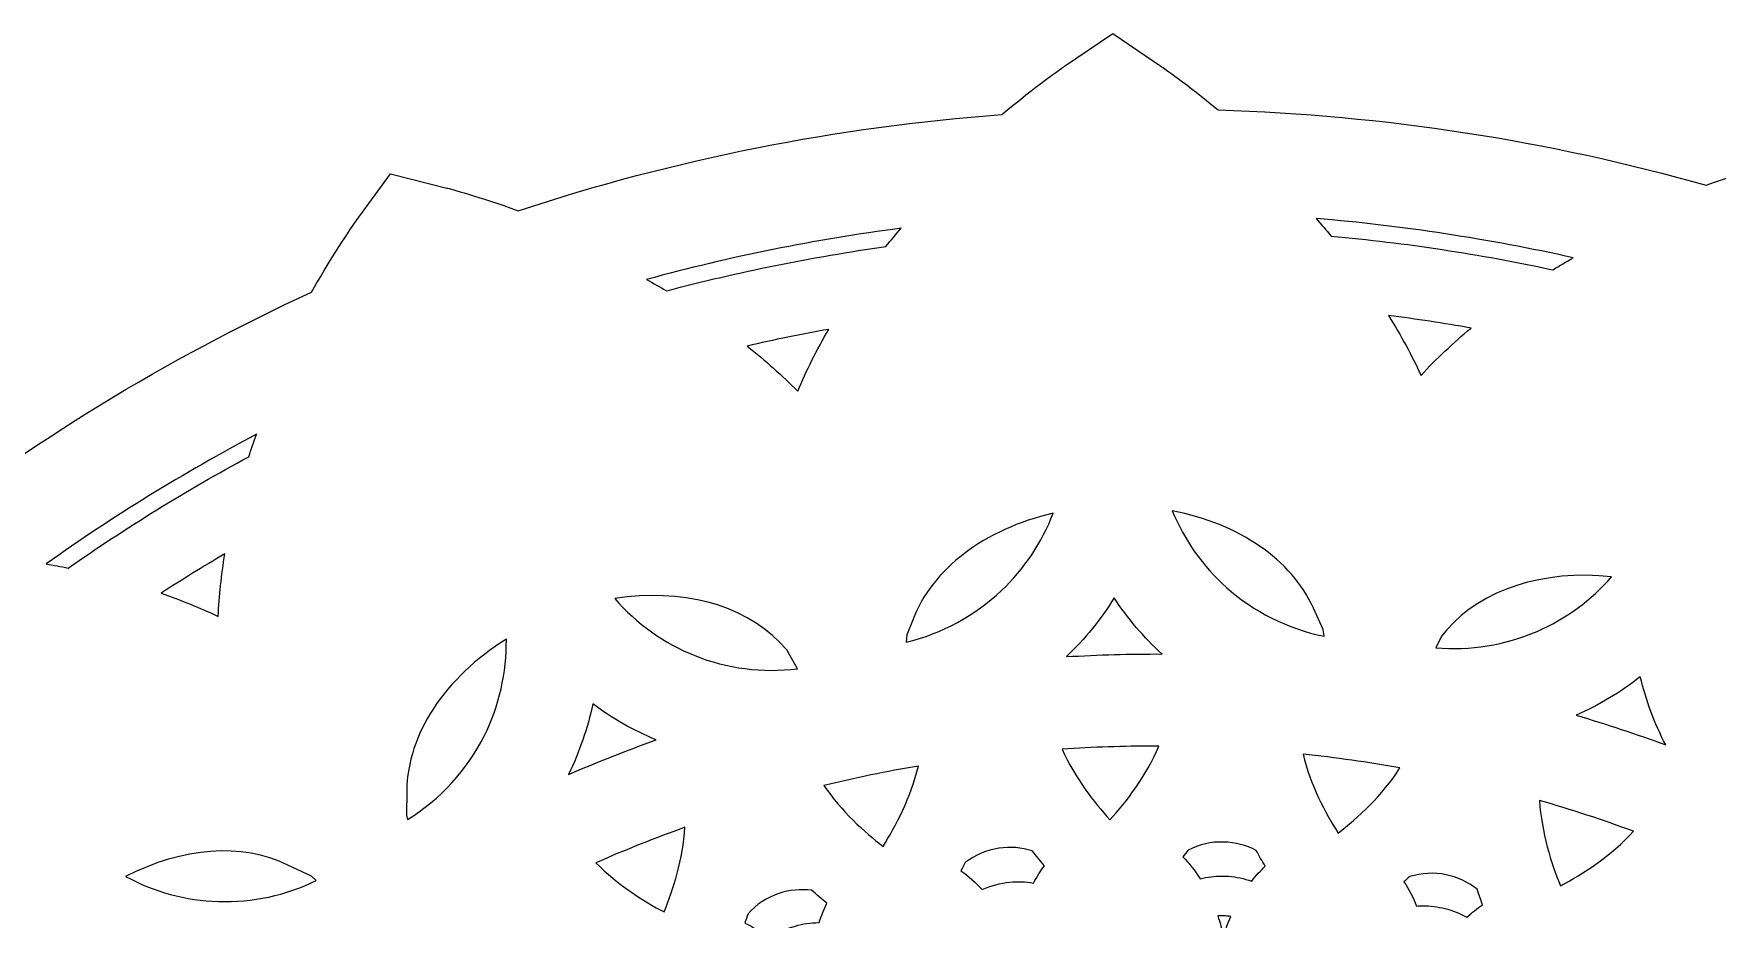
# Model space of a CAD drawing. Header units: millimetres. Extents: x 37 to 1687, y -819 to -120.
# Drawn here: x 906.6 to 1033.9, y -569.6 to -502.6 of the extents above; entities that cross this region are included whole.
import ezdxf

# ---------------------------------------------------------------- set-up
doc = ezdxf.new("R2010")
doc.units = ezdxf.units.MM
doc.header["$MEASUREMENT"] = 0
doc.layers.add('Layer 1', color=7, linetype='Continuous')

msp = doc.modelspace()

# ---------------------------------------------------------------- linework, layer by layer
at = {"layer": 'Layer 1', "lineweight": 0}
for points, knots in [([(1147.78, -681.49), (1147.62, -681.14), (1146.16, -677.98), (1143.47, -673.84), (1143.82, -669.6), (1144, -665.3), (1144, -661.04), (1144, -654.55), (1143.59, -648.01), (1142.78, -641.61), (1145.2, -637.79), (1146.55, -634.88), (1146.7, -634.56), (1146.7, -634.56), (1148.55, -630.5), (1148.55, -630.5), (1148.55, -630.5), (1145.41, -627.32), (1145.41, -627.32), (1145.15, -627.05), (1142.72, -624.62), (1138.9, -621.72), (1137.08, -614.89), (1134.76, -608.11), (1131.99, -601.58), (1130.51, -598.07), (1128.83, -594.5), (1127.02, -590.99), (1127.88, -586.87), (1128.13, -583.91), (1128.15, -583.58), (1128.15, -583.58), (1128.49, -579.15), (1128.49, -579.15), (1128.49, -579.15), (1124.47, -577.23), (1124.47, -577.23), (1124.35, -577.18), (1121.46, -575.81), (1117.07, -574.39), (1111.82, -566.79), (1105.83, -559.6), (1099.26, -553.03), (1097.71, -551.48), (1096.09, -549.93), (1094.45, -548.42), (1093.83, -544.55), (1093.11, -542.04), (1093.08, -541.93), (1093.08, -541.93), (1091.87, -537.69), (1091.87, -537.69), (1091.87, -537.69), (1087.46, -537.25), (1087.46, -537.25), (1087.09, -537.21), (1085.08, -537.04), (1082.12, -537.04), (1081.59, -537.04), (1081.04, -537.04), (1080.49, -537.05), (1071.24, -530.38), (1061.22, -524.74), (1050.71, -520.3), (1050.11, -520.04), (1049.47, -519.78), (1048.79, -519.5), (1047.09, -516.55), (1045.77, -514.74), (1045.72, -514.67), (1045.72, -514.67), (1043.13, -511.11), (1043.13, -511.11), (1043.13, -511.11), (1038.86, -512.19), (1038.86, -512.19), (1038.77, -512.21), (1036.44, -512.8), (1033.02, -514.07), (1021.07, -510.68), (1008.65, -508.76), (996.11, -508.37), (993.7, -506.37), (991.98, -505.2), (991.79, -505.07), (991.79, -505.07), (988.15, -502.61), (988.15, -502.61), (988.15, -502.61), (984.51, -505.07), (984.51, -505.07), (984.3, -505.21), (982.38, -506.52), (979.77, -508.72), (967.3, -509.64), (955, -512.09), (943.2, -516), (940.16, -514.89), (938.04, -514.34), (937.81, -514.28), (937.81, -514.28), (933.54, -513.21), (933.54, -513.21), (933.54, -513.21), (930.95, -516.77), (930.95, -516.77), (930.79, -516.99), (929.35, -519), (927.56, -522.16), (916.62, -527.18), (906.27, -533.52), (896.8, -540.99), (896.37, -540.98), (895.99, -540.98), (895.63, -540.98), (892.49, -540.98), (890.37, -541.18), (890.28, -541.19), (890.28, -541.19), (885.88, -541.63), (885.88, -541.63), (885.88, -541.63), (884.67, -545.87), (884.67, -545.87), (884.63, -545.99), (883.83, -548.83), (883.19, -553.08), (875.08, -561.2), (867.9, -570.21), (861.83, -579.86), (857.69, -581.23), (855.04, -582.49), (854.93, -582.54), (854.93, -582.54), (850.91, -584.46), (850.91, -584.46), (850.91, -584.46), (851.25, -588.88), (851.25, -588.88), (851.26, -589.03), (851.52, -592.38), (852.54, -597.02), (851.78, -598.65), (851.12, -600.14), (850.51, -601.58), (846.88, -610.15), (844.04, -619.08), (842.05, -628.13), (838.49, -630.88), (836.25, -633.11), (836.01, -633.36), (836.01, -633.36), (832.87, -636.54), (832.87, -636.54), (832.87, -636.54), (834.72, -640.6), (834.72, -640.6), (834.88, -640.95), (836.36, -644.12), (839.03, -648.25), (838.68, -652.48), (838.5, -656.79), (838.5, -661.04), (838.5, -667.54), (838.91, -674.08), (839.72, -680.48), (837.29, -684.31), (835.95, -687.2), (835.8, -687.53), (835.8, -687.53), (833.95, -691.58), (833.95, -691.58), (833.95, -691.58), (837.08, -694.76), (837.08, -694.76), (837.35, -695.03), (839.76, -697.44), (843.6, -700.36), (845.42, -707.2), (847.74, -713.97), (850.51, -720.5), (851.99, -724.02), (853.67, -727.58), (855.48, -731.1), (854.59, -735.4), (854.36, -738.38), (854.35, -738.51), (854.35, -738.51), (854.01, -742.94), (854.01, -742.94), (854.01, -742.94), (858.03, -744.85), (858.03, -744.85), (858.15, -744.91), (861.02, -746.27), (865.43, -747.69), (870.68, -755.3), (876.67, -762.48), (883.24, -769.05), (884.78, -770.6), (886.4, -772.15), (888.05, -773.66), (888.65, -777.4), (889.34, -779.88), (889.42, -780.15), (889.42, -780.15), (890.63, -784.4), (890.63, -784.4), (890.63, -784.4), (895.03, -784.83), (895.03, -784.83), (895.25, -784.86), (897.29, -785.05), (900.38, -785.05), (900.91, -785.05), (901.46, -785.04), (902.01, -785.03), (911.26, -791.7), (921.28, -797.34), (931.79, -801.79), (932.38, -802.04), (933.02, -802.3), (933.71, -802.58), (935.35, -805.42), (936.64, -807.22), (936.78, -807.42), (936.78, -807.42), (939.37, -810.98), (939.37, -810.98), (939.37, -810.98), (943.64, -809.9), (943.64, -809.9), (943.74, -809.87), (946.08, -809.28), (949.48, -808.02), (961.43, -811.41), (973.85, -813.33), (986.39, -813.72), (988.79, -815.72), (990.52, -816.89), (990.71, -817.02), (990.71, -817.02), (994.35, -819.47), (994.35, -819.47), (994.35, -819.47), (997.99, -817.02), (997.99, -817.02), (998.21, -816.87), (1000.13, -815.56), (1002.74, -813.37), (1015.2, -812.45), (1027.5, -810), (1039.3, -806.08), (1042.44, -807.23), (1044.6, -807.78), (1044.69, -807.8), (1044.69, -807.8), (1048.96, -808.88), (1048.96, -808.88), (1048.96, -808.88), (1051.55, -805.32), (1051.55, -805.32), (1051.61, -805.23), (1053.11, -803.17), (1054.94, -799.92), (1065.89, -794.9), (1076.23, -788.57), (1085.71, -781.1), (1086.12, -781.1), (1086.51, -781.11), (1086.87, -781.11), (1090.03, -781.11), (1092.13, -780.9), (1092.22, -780.89), (1092.22, -780.89), (1096.62, -780.46), (1096.62, -780.46), (1096.62, -780.46), (1097.83, -776.21), (1097.83, -776.21), (1097.87, -776.09), (1098.67, -773.25), (1099.31, -769.01), (1107.42, -760.89), (1114.6, -751.88), (1120.67, -742.22), (1124.66, -740.9), (1127.28, -739.68), (1127.57, -739.54), (1127.57, -739.54), (1131.59, -737.63), (1131.59, -737.63), (1131.59, -737.63), (1131.26, -733.2), (1131.26, -733.2), (1131.24, -733.06), (1130.97, -729.66), (1129.96, -725.07), (1130.72, -723.44), (1131.38, -721.94), (1131.99, -720.5), (1135.62, -711.93), (1138.46, -703), (1140.45, -693.96), (1144.03, -691.2), (1146.25, -688.97), (1146.49, -688.72), (1146.49, -688.72), (1149.63, -685.55), (1149.63, -685.55), (1149.63, -685.55), (1147.78, -681.49), (1147.78, -681.49)], [0, 0, 0, 0, 1, 1, 1, 2, 2, 2, 3, 3, 3, 4, 4, 4, 5, 5, 5, 6, 6, 6, 7, 7, 7, 8, 8, 8, 9, 9, 9, 10, 10, 10, 11, 11, 11, 12, 12, 12, 13, 13, 13, 14, 14, 14, 15, 15, 15, 16, 16, 16, 17, 17, 17, 18, 18, 18, 19, 19, 19, 20, 20, 20, 21, 21, 21, 22, 22, 22, 23, 23, 23, 24, 24, 24, 25, 25, 25, 26, 26, 26, 27, 27, 27, 28, 28, 28, 29, 29, 29, 30, 30, 30, 31, 31, 31, 32, 32, 32, 33, 33, 33, 34, 34, 34, 35, 35, 35, 36, 36, 36, 37, 37, 37, 38, 38, 38, 39, 39, 39, 40, 40, 40, 41, 41, 41, 42, 42, 42, 43, 43, 43, 44, 44, 44, 45, 45, 45, 46, 46, 46, 47, 47, 47, 48, 48, 48, 49, 49, 49, 50, 50, 50, 51, 51, 51, 52, 52, 52, 53, 53, 53, 54, 54, 54, 55, 55, 55, 56, 56, 56, 57, 57, 57, 58, 58, 58, 59, 59, 59, 60, 60, 60, 61, 61, 61, 62, 62, 62, 63, 63, 63, 64, 64, 64, 65, 65, 65, 66, 66, 66, 67, 67, 67, 68, 68, 68, 69, 69, 69, 70, 70, 70, 71, 71, 71, 72, 72, 72, 73, 73, 73, 74, 74, 74, 75, 75, 75, 76, 76, 76, 77, 77, 77, 78, 78, 78, 79, 79, 79, 80, 80, 80, 81, 81, 81, 82, 82, 82, 83, 83, 83, 84, 84, 84, 85, 85, 85, 86, 86, 86, 87, 87, 87, 88, 88, 88, 89, 89, 89, 90, 90, 90, 91, 91, 91, 92, 92, 92, 93, 93, 93, 94, 94, 94, 95, 95, 95, 96, 96, 96, 97, 97, 97, 98, 98, 98, 99, 99, 99, 100, 100, 100, 101, 101, 101, 102, 102, 102, 103, 103, 103, 104, 104, 104, 104]), ([(1022.96, -519.55), (1022.44, -519.84), (1021.92, -520.15), (1021.42, -520.46), (1015.92, -519.28), (1010.28, -518.42), (1004.65, -517.91), (1004.29, -517.46), (1003.91, -517.02), (1003.52, -516.58), (1010.06, -517.13), (1016.59, -518.13), (1022.96, -519.55)], [0, 0, 0, 0, 1, 1, 1, 2, 2, 2, 3, 3, 3, 4, 4, 4, 4]), ([(972.14, -517.32), (971.75, -517.78), (971.37, -518.24), (971, -518.7), (965.42, -519.49), (959.84, -520.61), (954.41, -522.05), (953.91, -521.76), (953.41, -521.47), (952.9, -521.19), (959.19, -519.47), (965.65, -518.17), (972.14, -517.32)], [0, 0, 0, 0, 1, 1, 1, 2, 2, 2, 3, 3, 3, 4, 4, 4, 4]), ([(1011.45, -528.44), (1010.76, -526.94), (1009.94, -525.43), (1009, -523.92), (1011.08, -524.18), (1013.17, -524.5), (1015.23, -524.86), (1013.86, -526.01), (1012.59, -527.21), (1011.45, -528.44)], [0, 0, 0, 0, 1, 1, 1, 2, 2, 2, 3, 3, 3, 3]), ([(964.33, -529.63), (963.17, -528.46), (961.88, -527.31), (960.5, -526.22), (962.54, -525.75), (964.61, -525.33), (966.67, -524.96), (965.77, -526.52), (964.98, -528.08), (964.33, -529.63)], [0, 0, 0, 0, 1, 1, 1, 2, 2, 2, 3, 3, 3, 3]), ([(923.41, -532.89), (923.2, -533.46), (923.01, -534.03), (922.83, -534.59), (918.14, -537.12), (913.55, -539.95), (909.18, -543), (908.62, -542.89), (908.06, -542.79), (907.5, -542.69), (912.58, -539.09), (917.92, -535.8), (923.41, -532.89)], [0, 0, 0, 0, 1, 1, 1, 2, 2, 2, 3, 3, 3, 4, 4, 4, 4]), ([(972.59, -548.04), (972.59, -548.04), (973, -546.98), (973, -546.98), (974.49, -543.06), (978.43, -540.07), (983.64, -538.86), (982.8, -541.06), (981.47, -543.07), (979.73, -544.71), (977.75, -546.59), (975.22, -547.96), (972.54, -548.6), (972.54, -548.6), (972.59, -548.04), (972.59, -548.04)], [0, 0, 0, 0, 1, 1, 1, 2, 2, 2, 3, 3, 3, 4, 4, 4, 5, 5, 5, 5]), ([(1003.31, -546.03), (1003.31, -546.03), (1004.05, -547.65), (1004.05, -547.65), (1004.05, -547.65), (1004.12, -548.16), (1004.12, -548.16), (1001.4, -547.6), (998.8, -546.31), (996.74, -544.47), (994.95, -542.87), (993.55, -540.88), (992.65, -538.68), (997.7, -539.65), (1001.65, -542.36), (1003.31, -546.03)], [0, 0, 0, 0, 1, 1, 1, 2, 2, 2, 3, 3, 3, 4, 4, 4, 5, 5, 5, 5]), ([(916.2, -544.9), (917.77, -543.89), (919.38, -542.89), (921.02, -541.93), (920.76, -543.54), (920.59, -545.12), (920.52, -546.66), (919.16, -546.02), (917.71, -545.43), (916.2, -544.9)], [0, 0, 0, 0, 1, 1, 1, 2, 2, 2, 3, 3, 3, 3]), ([(1025.86, -543.66), (1024.32, -545.43), (1022.39, -546.85), (1020.22, -547.79), (1017.8, -548.84), (1015.17, -549.27), (1012.57, -549.03), (1012.57, -549.03), (1013.01, -548.14), (1013.01, -548.14), (1013.01, -548.14), (1013.41, -547.68), (1013.41, -547.68), (1016.07, -544.6), (1020.68, -543.12), (1025.86, -543.66)], [0, 0, 0, 0, 1, 1, 1, 2, 2, 2, 3, 3, 3, 4, 4, 4, 5, 5, 5, 5]), ([(962.93, -548.59), (962.93, -548.59), (963.51, -549.18), (963.51, -549.18), (963.51, -549.18), (964.3, -550.62), (964.3, -550.62), (961.69, -550.94), (958.96, -550.59), (956.54, -549.62), (954.25, -548.71), (952.13, -547.19), (950.49, -545.31), (955.53, -544.53), (960.14, -545.73), (962.93, -548.59)], [0, 0, 0, 0, 1, 1, 1, 2, 2, 2, 3, 3, 3, 4, 4, 4, 5, 5, 5, 5]), ([(988.25, -545.26), (989.27, -546.81), (990.49, -548.23), (991.87, -549.5), (989.47, -549.49), (987.07, -549.56), (984.65, -549.7), (986.04, -548.37), (987.25, -546.88), (988.25, -545.26)], [0, 0, 0, 0, 1, 1, 1, 2, 2, 2, 3, 3, 3, 3]), ([(934.77, -559.85), (934.83, -555.54), (937.63, -551.3), (942.3, -548.38), (942.33, -550.89), (941.75, -553.45), (940.64, -555.67), (940.64, -555.67), (940.64, -555.67), (940.64, -555.67), (939.35, -558.25), (937.3, -560.49), (934.83, -562.02), (934.83, -562.02), (934.74, -561.67), (934.74, -561.67), (934.74, -561.67), (934.77, -559.85), (934.77, -559.85)], [0, 0, 0, 0, 1, 1, 1, 2, 2, 2, 3, 3, 3, 4, 4, 4, 5, 5, 5, 6, 6, 6, 6]), ([(1029.95, -556.37), (1027.73, -555.56), (1025.47, -554.8), (1023.19, -554.13), (1024.93, -553.36), (1026.55, -552.38), (1028.03, -551.22), (1028.45, -553), (1029.1, -554.73), (1029.95, -556.37)], [0, 0, 0, 0, 1, 1, 1, 2, 2, 2, 3, 3, 3, 3]), ([(948.83, -553.27), (950.3, -554.37), (951.91, -555.28), (953.63, -555.99), (951.39, -556.79), (949.17, -557.67), (947, -558.61), (947.83, -556.9), (948.45, -555.11), (948.83, -553.27)], [0, 0, 0, 0, 1, 1, 1, 2, 2, 2, 3, 3, 3, 3]), ([(991.25, -556.46), (991.38, -556.46), (991.51, -556.46), (991.64, -556.46), (990.68, -558.72), (989.18, -560.67), (987.93, -562.03), (986.74, -560.72), (985.29, -558.86), (984.32, -556.69), (986.65, -556.54), (988.98, -556.46), (991.25, -556.46)], [0, 0, 0, 0, 1, 1, 1, 2, 2, 2, 3, 3, 3, 4, 4, 4, 4]), ([(1009.86, -558.11), (1008.52, -560.2), (1006.67, -561.89), (1005.18, -563.04), (1004.22, -561.52), (1003.1, -559.4), (1002.53, -557.07), (1004.99, -557.33), (1007.44, -557.68), (1009.86, -558.11)], [0, 0, 0, 0, 1, 1, 1, 2, 2, 2, 3, 3, 3, 3]), ([(970.78, -564.04), (969.38, -562.96), (967.64, -561.39), (966.31, -559.44), (968.67, -558.87), (971.06, -558.37), (973.45, -557.97), (972.89, -560.33), (971.75, -562.49), (970.78, -564.04)], [0, 0, 0, 0, 1, 1, 1, 2, 2, 2, 3, 3, 3, 3]), ([(1021.99, -567.02), (1021.3, -565.32), (1020.56, -563), (1020.41, -560.57), (1022.8, -561.26), (1025.19, -562.04), (1027.52, -562.9), (1025.83, -564.77), (1023.68, -566.13), (1021.99, -567.02)], [0, 0, 0, 0, 1, 1, 1, 2, 2, 2, 3, 3, 3, 3]), ([(954.23, -569), (952.68, -568.19), (950.71, -566.95), (949.07, -565.28), (951.28, -564.31), (953.54, -563.41), (955.8, -562.6), (955.65, -565.01), (954.92, -567.32), (954.23, -569)], [0, 0, 0, 0, 1, 1, 1, 2, 2, 2, 3, 3, 3, 3]), ([(927.56, -566.3), (927.56, -566.3), (927.93, -566.63), (927.93, -566.63), (925.64, -567.75), (923.1, -568.29), (920.53, -568.21), (918.06, -568.13), (915.66, -567.48), (913.52, -566.32), (917.85, -564.1), (922.28, -563.77), (925.78, -565.45), (925.78, -565.45), (927.56, -566.3), (927.56, -566.3)], [0, 0, 0, 0, 1, 1, 1, 2, 2, 2, 3, 3, 3, 4, 4, 4, 5, 5, 5, 5]), ([(998.65, -566.67), (998.08, -566.47), (997.49, -566.35), (996.9, -566.3), (996.74, -566.29), (996.57, -566.29), (996.41, -566.29), (995.86, -566.29), (995.3, -566.35), (994.75, -566.49), (994.36, -565.87), (993.92, -565.31), (993.45, -564.83), (993.59, -564.66), (993.72, -564.49), (993.85, -564.32), (994.68, -563.89), (995.61, -563.68), (996.53, -563.71), (996.53, -563.71), (996.53, -563.71), (996.53, -563.71), (997.39, -563.73), (998.24, -563.95), (999, -564.35), (999.21, -564.75), (999.44, -565.14), (999.67, -565.54), (999.32, -565.88), (998.97, -566.25), (998.65, -566.67)], [0, 0, 0, 0, 1, 1, 1, 2, 2, 2, 3, 3, 3, 4, 4, 4, 5, 5, 5, 6, 6, 6, 7, 7, 7, 8, 8, 8, 9, 9, 9, 10, 10, 10, 10]), ([(982.16, -566.81), (981.56, -566.71), (980.95, -566.69), (980.36, -566.75), (979.65, -566.82), (978.94, -567.01), (978.27, -567.31), (977.76, -566.76), (977.23, -566.28), (976.67, -565.88), (976.78, -565.67), (976.89, -565.47), (977, -565.27), (977.74, -564.7), (978.62, -564.32), (979.54, -564.18), (979.54, -564.18), (979.55, -564.18), (979.55, -564.18), (980.38, -564.06), (981.25, -564.12), (982.06, -564.38), (982.35, -564.75), (982.66, -565.13), (982.98, -565.5), (982.68, -565.9), (982.41, -566.33), (982.16, -566.81)], [0, 0, 0, 0, 1, 1, 1, 2, 2, 2, 3, 3, 3, 4, 4, 4, 5, 5, 5, 6, 6, 6, 7, 7, 7, 8, 8, 8, 9, 9, 9, 9]), ([(1014.92, -569.4), (1014.39, -569.1), (1013.84, -568.88), (1013.27, -568.74), (1012.72, -568.6), (1012.16, -568.53), (1011.59, -568.53), (1011.44, -568.53), (1011.28, -568.54), (1011.12, -568.55), (1010.85, -567.88), (1010.53, -567.27), (1010.16, -566.72), (1010.3, -566.59), (1010.45, -566.46), (1010.6, -566.33), (1011.49, -566.05), (1012.43, -566), (1013.34, -566.18), (1014.19, -566.36), (1015, -566.73), (1015.69, -567.27), (1015.82, -567.67), (1015.96, -568.07), (1016.11, -568.46), (1015.7, -568.73), (1015.3, -569.05), (1014.92, -569.4)], [0, 0, 0, 0, 1, 1, 1, 2, 2, 2, 3, 3, 3, 4, 4, 4, 5, 5, 5, 6, 6, 6, 7, 7, 7, 8, 8, 8, 9, 9, 9, 9]), ([(965.38, -567.36), (965.75, -567.69), (966.14, -568.02), (966.54, -568.34), (966.31, -568.8), (966.11, -569.28), (965.94, -569.8), (965.32, -569.81), (964.72, -569.89), (964.15, -570.06), (963.45, -570.25), (962.79, -570.56), (962.18, -570.98), (961.58, -570.52), (960.96, -570.14), (960.33, -569.84), (960.41, -569.6), (960.49, -569.36), (960.57, -569.13), (961.2, -568.43), (962.01, -567.91), (962.9, -567.6), (963.69, -567.34), (964.55, -567.25), (965.38, -567.36)], [0, 0, 0, 0, 1, 1, 1, 2, 2, 2, 3, 3, 3, 4, 4, 4, 5, 5, 5, 6, 6, 6, 7, 7, 7, 8, 8, 8, 8]), ([(997.07, -569.34), (996.86, -569.82), (996.68, -570.3), (996.52, -570.81), (996.4, -570.29), (996.26, -569.79), (996.09, -569.3), (996.29, -569.28), (996.48, -569.28), (996.68, -569.3), (996.81, -569.3), (996.94, -569.32), (997.07, -569.34)], [0, 0, 0, 0, 1, 1, 1, 2, 2, 2, 3, 3, 3, 4, 4, 4, 4])]:
    msp.add_open_spline(points, degree=3, knots=knots, dxfattribs=at)

doc.saveas('drawing.dxf')
